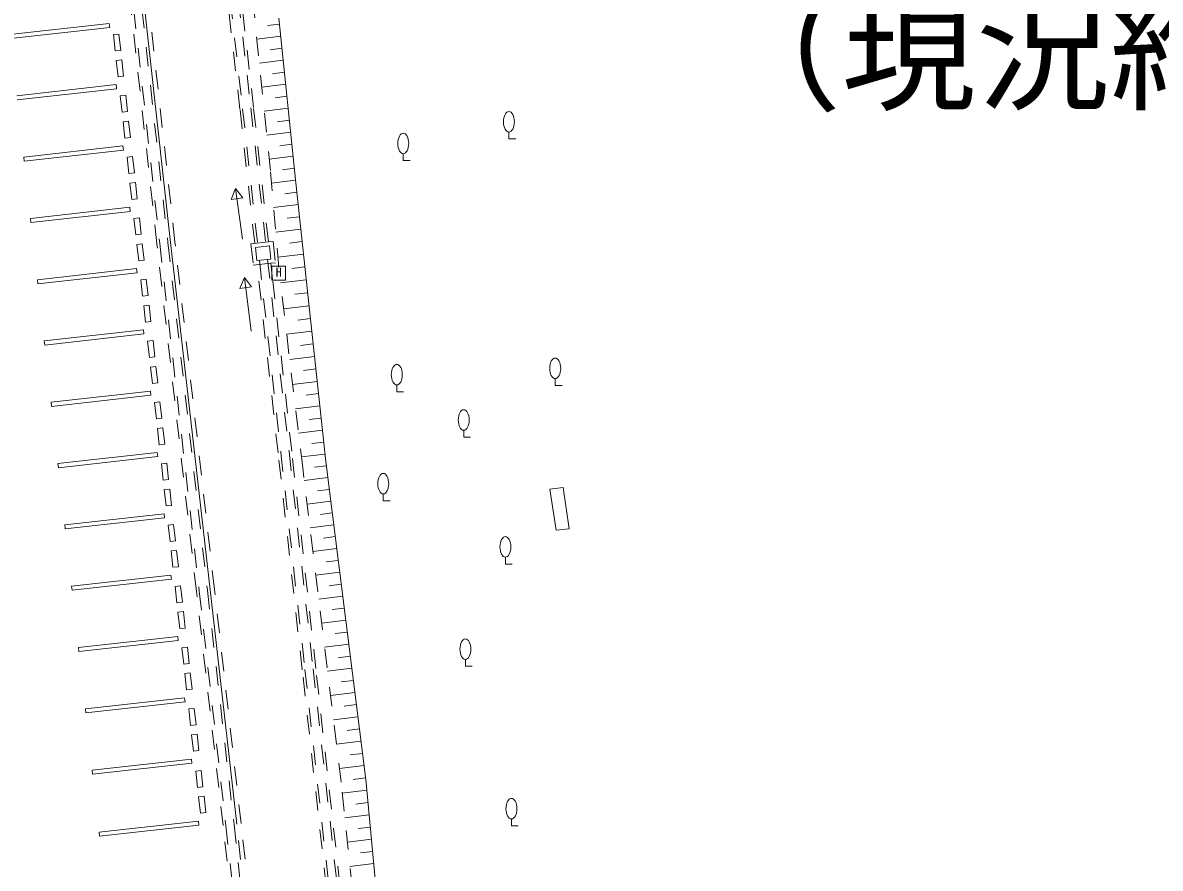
# Model space of a CAD drawing. Units: millimetres, scale not verified. Extents: x -294350 to 464306, y -228900 to 207900.
# Drawn here: x 12818 to 54306, y 11948 to 42787 of the extents above; entities that cross this region are included whole.
import ezdxf
from ezdxf.enums import TextEntityAlignment as Align

# ---------------------------------------------------------------- set-up
doc = ezdxf.new("R2010")
doc.units = ezdxf.units.MM
doc.header["$LTSCALE"] = 700
doc.linetypes.add('USER1', pattern=[2, 1, -1])
doc.layers.add('0-0', color=7, linetype='Continuous')
doc.layers.add('0-5_S-BGD', color=8, linetype='Continuous', lineweight=13)
doc.layers.add('0-8_最終2案', color=1, linetype='Continuous', lineweight=13)
doc.styles.add('ＭＳ ゴシック', font='')
doc.styles.get('ＭＳ ゴシック').set_extended_font_data('MS Gothic')

# ---------------------------------------------------------------- blocks, each defined once
blk = doc.blocks.new('照明灯_6')
at = {"layer": '0-5_S-BGD'}
blk.add_lwpolyline([(55329496600, -88844816200), (55329846600, -88844816200), (55329846600, -88845166200), (55329496600, -88845166200)], close=True, dxfattribs=at)
at = {"layer": '0-5_S-BGD', "style": 'ＭＳ ゴシック'}
blk.add_text('H', height=230900, dxfattribs=at).set_placement((55329592839, -88845148706), align=Align.BOTTOM_LEFT)
blk = doc.blocks.new('独立樹（広葉樹）_30')
at = {"layer": '0-5_S-BGD'}
blk.add_lwpolyline([(55332685800, -88847843700), (55332685800, -88848018700), (55332860800, -88848018700)], dxfattribs=at)
blk.add_ellipse((55332685800, -88847581200), major_axis=(0, 262500), ratio=0.533333, dxfattribs=at)
blk = doc.blocks.new('独立樹（広葉樹）_34')
at = {"layer": '0-5_S-BGD'}
blk.add_lwpolyline([(55336729700, -88847684100), (55336729700, -88847859100), (55336904700, -88847859100)], dxfattribs=at)
blk.add_ellipse((55336729700, -88847421600), major_axis=(0, 262500), ratio=0.533333, dxfattribs=at)
blk = doc.blocks.new('独立樹（広葉樹）_44')
at = {"layer": '0-5_S-BGD'}
blk.add_lwpolyline([(55332849600, -88841942000), (55332849600, -88842117000), (55333024600, -88842117000)], dxfattribs=at)
blk.add_ellipse((55332849600, -88841679500), major_axis=(0, 262500), ratio=0.533333, dxfattribs=at)
blk = doc.blocks.new('独立樹（広葉樹）_45')
at = {"layer": '0-5_S-BGD'}
blk.add_lwpolyline([(55332340000, -88850628300), (55332340000, -88850803300), (55332515000, -88850803300)], dxfattribs=at)
blk.add_ellipse((55332340000, -88850365800), major_axis=(0, 262500), ratio=0.533333, dxfattribs=at)
blk = doc.blocks.new('独立樹（広葉樹）_62')
at = {"layer": '0-5_S-BGD'}
blk.add_lwpolyline([(55335459200, -88852242500), (55335459200, -88852417500), (55335634200, -88852417500)], dxfattribs=at)
blk.add_ellipse((55335459200, -88851980000), major_axis=(0, 262500), ratio=0.533333, dxfattribs=at)
blk = doc.blocks.new('独立樹（広葉樹）_63')
at = {"layer": '0-5_S-BGD'}
blk.add_lwpolyline([(55334437900, -88854853500), (55334437900, -88855028500), (55334612900, -88855028500)], dxfattribs=at)
blk.add_ellipse((55334437900, -88854591000), major_axis=(0, 262500), ratio=0.533333, dxfattribs=at)
blk = doc.blocks.new('独立樹（広葉樹）_77')
at = {"layer": '0-5_S-BGD'}
blk.add_lwpolyline([(55334394500, -88849002200), (55334394500, -88849177200), (55334569500, -88849177200)], dxfattribs=at)
blk.add_ellipse((55334394500, -88848739700), major_axis=(0, 262500), ratio=0.533333, dxfattribs=at)
blk = doc.blocks.new('独立樹（広葉樹）_97')
at = {"layer": '0-5_S-BGD'}
blk.add_lwpolyline([(55335613200, -88858926800), (55335613200, -88859101800), (55335788200, -88859101800)], dxfattribs=at)
blk.add_ellipse((55335613200, -88858664300), major_axis=(0, 262500), ratio=0.533333, dxfattribs=at)
blk = doc.blocks.new('独立樹（広葉樹）_129')
at = {"layer": '0-5_S-BGD'}
blk.add_lwpolyline([(55335547400, -88841389000), (55335547400, -88841564000), (55335722400, -88841564000)], dxfattribs=at)
blk.add_ellipse((55335547400, -88841126500), major_axis=(0, 262500), ratio=0.533333, dxfattribs=at)

msp = doc.modelspace()

# ---------------------------------------------------------------- linework, layer by layer
at = {"layer": '0-5_S-BGD', "linetype": 'USER1'}
for p, q in [((21235.4, 39695.8), (19993.4, 50626.2)), ((20738.5, 39640.1), (19496.6, 50569.8)), ((19595.9, 50581.1), (20837.9, 39651.3)), ((19894, 50614.9), (21136.1, 39684.7)), ((21850.4, 37397.8), (20630.4, 49239.8)), ((17713.1, 34721.2), (16614.1, 44635.7)), ((16713.4, 44646.7), (17812.5, 34732.4)), ((17011.6, 44679.9), (18110.6, 34765.8)), ((18369, 34794.8), (17270, 44708.7)), ((21280.1, 34742.5), (20738.5, 39640.1)), ((20837.9, 39651.3), (21396.1, 34603.5)), ((21136.1, 39684.7), (21694.6, 34633.7)), ((21777.6, 34792.9), (21235.4, 39695.8)), ((22156.8, 33864.8), (21850.4, 37397.8)), ((19153.2, 22042.5), (17713.1, 34721.2)), ((17812.5, 34732.4), (19252.5, 22053.8)), ((18110.6, 34765.8), (19550.6, 22087.7)), ((19809, 22117.1), (18369, 34794.8)), ((21137, 34728), (21226, 33948)), ((21946, 34810), (22035, 34030)), ((21447.7, 34121.2), (22230.9, 27110.4)), ((21746.1, 34151.5), (22529.1, 27143.6)), ((22131.5, 27099.3), (21364.8, 33962.1)), ((21928.4, 33420.5), (21862.3, 34012.5)), ((22628.4, 27154.7), (21934.6, 33364.8)), ((23029.4, 26546.8), (22208.5, 33364.8)), ((23010.5, 19183.4), (22131.5, 27099.3)), ((22230.9, 27110.4), (23109.9, 19194.4)), ((22529.1, 27143.6), (23408.1, 19227.5)), ((23507.5, 19238.6), (22628.4, 27154.7)), ((24431.4, 15083.8), (23029.4, 26546.8)), ((20126.1, 13501.4), (19153.2, 22042.5)), ((19252.5, 22053.8), (20225.5, 13512.5)), ((19550.6, 22087.7), (20523.6, 13545.9)), ((20782, 13574.8), (19809, 22117.1)), ((23888.5, 11269.2), (23010.5, 19183.4)), ((23109.9, 19194.4), (23987.9, 11280.3)), ((23408.1, 19227.5), (24286.1, 11313.6)), ((24385.4, 11324.7), (23507.5, 19238.6)), ((25405.4, 5671.8), (24431.4, 15083.8)), ((20574.1, 9427), (20126.1, 13501.4)), ((20225.5, 13512.5), (20673.5, 9438.2)), ((20523.6, 13545.9), (20971.6, 9471.8)), ((21071, 9483), (20623, 13557)), ((21230, 9500.9), (20782, 13574.8))]:
    msp.add_line(p, q, dxfattribs=at)
at = {"layer": '0-5_S-BGD'}
for p, q in [((17111, 44691), (18210, 34777)), ((12351.9, 42360), (15972.8, 42764.6)), ((15972.8, 42764.6), (15989.5, 42615.5)), ((22185.2, 42735.4), (21748.4, 42681.8)), ((22162.4, 42956.8), (22780.4, 36943.8)), ((12368.6, 42210.9), (15989.5, 42615.5)), ((16124, 42353.8), (16322.8, 42376)), ((16190.6, 41757.5), (16124, 42353.8)), ((16322.8, 42376), (16389.4, 41779.8)), ((22230.5, 42294.1), (21357, 42186.8)), ((16190.6, 41757.5), (16389.4, 41779.8)), ((22275.5, 41856.3), (21838.8, 41802.7)), ((16229.5, 41409.7), (16428.3, 41431.9)), ((16296.1, 40813.4), (16229.5, 41409.7)), ((16428.3, 41431.9), (16494.9, 40835.6)), ((22320.5, 41418.5), (21447.3, 41311.3)), ((16296.1, 40813.4), (16494.9, 40835.6)), ((22365.5, 40980.8), (21928.9, 40927.2)), ((12601.8, 40123.9), (16222.7, 40528.5)), ((12618.4, 39974.8), (16239.3, 40379.4)), ((16222.7, 40528.5), (16239.3, 40379.4)), ((22410.5, 40543.1), (21537.4, 40435.9)), ((16373.9, 40117.7), (16572.6, 40140)), ((16440.5, 39521.5), (16373.9, 40117.7)), ((16572.6, 40140), (16639.3, 39543.7)), ((22455.5, 40105.5), (22019, 40051.9)), ((16440.5, 39521.5), (16639.3, 39543.7)), ((22500.5, 39667.9), (21627.6, 39560.7)), ((16479.4, 39173.6), (16678.1, 39195.8)), ((16546, 38577.3), (16479.4, 39173.6)), ((16678.1, 39195.8), (16744.8, 38599.5)), ((22545.4, 39230.4), (22109, 39176.8)), ((16546, 38577.3), (16744.8, 38599.5)), ((22590.4, 38792.9), (21717.7, 38685.8)), ((12851.6, 37887.8), (16472.5, 38292.4)), ((16472.5, 38292.4), (16489.2, 38143.3)), ((22635.3, 38355.5), (22199.1, 38302)), ((12868.3, 37738.7), (12851.6, 37887.8)), ((12868.3, 37738.7), (16489.2, 38143.3)), ((16623.7, 37881.7), (16822.5, 37903.9)), ((16690.4, 37285.4), (16623.7, 37881.7)), ((16822.5, 37903.9), (16889.1, 37307.6)), ((22680.3, 37918.2), (21807.9, 37811)), ((22725.2, 37480.9), (22288.9, 37427.3)), ((16690.4, 37285.4), (16889.1, 37307.6)), ((16729.2, 36937.5), (16928, 36959.7)), ((16795.9, 36341.2), (16729.2, 36937.5)), ((16928, 36959.7), (16994.6, 36363.5)), ((22770.2, 37043.6), (21890.5, 36935.6)), ((22780.4, 36943.8), (23869.4, 26785.8)), ((20580.6, 36741.8), (20417.1, 36340.9)), ((20834.7, 34889.4), (20580.6, 36741.8)), ((20580.6, 36741.8), (20846.1, 36399.7)), ((22817, 36602.9), (22372.9, 36548.4)), ((16795.9, 36341.2), (16994.6, 36363.5)), ((20846.1, 36399.7), (20417.1, 36340.9)), ((22864.2, 36162.2), (21967.1, 36052.1)), ((13101.5, 35651.7), (16722.4, 36056.3)), ((13118.1, 35502.7), (16739.1, 35907.3)), ((16722.4, 36056.3), (16739.1, 35907.3)), ((22912.4, 35712.8), (22459.3, 35657.2)), ((13118.1, 35502.7), (13101.5, 35651.7)), ((16873.6, 35645.6), (17072.4, 35667.8)), ((16940.2, 35049.3), (16873.6, 35645.6)), ((17072.4, 35667.8), (17139, 35071.5)), ((16940.2, 35049.3), (17139, 35071.5)), ((22960.6, 35263.4), (22045.2, 35151)), ((16979.1, 34701.5), (17177.8, 34723.7)), ((17045.7, 34105.2), (16979.1, 34701.5)), ((17177.8, 34723.7), (17244.5, 34127.4)), ((18210, 34777), (19650, 22099)), ((21813.7, 34645.8), (21303.2, 34594.1)), ((21303.2, 34594.1), (21358.2, 34112.2)), ((21868.7, 34163.9), (21813.7, 34645.8)), ((23009.7, 34804.9), (22547.4, 34748.1)), ((17045.7, 34105.2), (17244.5, 34127.4)), ((21358.2, 34112.2), (21868.7, 34163.9)), ((23058.9, 34346.4), (22124.9, 34231.7)), ((13351.3, 33415.6), (16972.3, 33820.2)), ((13368, 33266.6), (16988.9, 33671.2)), ((16972.3, 33820.2), (16988.9, 33671.2)), ((23109, 33878.5), (22637.3, 33820.6)), ((13368, 33266.6), (13351.3, 33415.6)), ((17123.4, 33409.5), (17322.2, 33431.7)), ((17190.1, 32813.2), (17123.4, 33409.5)), ((17322.2, 33431.7), (17388.8, 32835.4)), ((20900.3, 33496), (20732.2, 33096.9)), ((21146.2, 31537), (20900.3, 33496)), ((20900.3, 33496), (21161.8, 33150.9)), ((23159.2, 33410.7), (22216.9, 33295)), ((17190.1, 32813.2), (17388.8, 32835.4)), ((21161.8, 33150.9), (20732.2, 33096.9)), ((23209.8, 32938.6), (22741.7, 32881.2)), ((17228.9, 32465.4), (17427.7, 32487.6)), ((17295.6, 31869.1), (17228.9, 32465.4)), ((17427.7, 32487.6), (17494.3, 31891.3)), ((23260.4, 32466.6), (22330.4, 32352.4)), ((23310.4, 32000.7), (22848.4, 31944)), ((13601.2, 31179.6), (17222.1, 31584.2)), ((17222.1, 31584.2), (17238.8, 31435.1)), ((17295.6, 31869.1), (17494.3, 31891.3)), ((23360.3, 31534.9), (22442.4, 31422.2)), ((13617.9, 31030.5), (13601.2, 31179.6)), ((13617.9, 31030.5), (17238.8, 31435.1)), ((17373.3, 31173.4), (17572.1, 31195.6)), ((17439.9, 30577.1), (17373.3, 31173.4)), ((17572.1, 31195.6), (17638.7, 30599.3)), ((23409.6, 31075.1), (22953.6, 31019.1)), ((17439.9, 30577.1), (17638.7, 30599.3)), ((23458.9, 30615.3), (22553, 30504)), ((17478.8, 30229.3), (17677.6, 30251.5)), ((17545.4, 29633), (17478.8, 30229.3)), ((17677.6, 30251.5), (17744.2, 29655.2)), ((23507.5, 30161.4), (23057.5, 30106.2)), ((17545.4, 29633), (17744.2, 29655.2)), ((23556.2, 29707.6), (22662.1, 29597.8)), ((13851.1, 28943.5), (17472, 29348.1)), ((13867.7, 28794.4), (17488.6, 29199)), ((17472, 29348.1), (17488.6, 29199)), ((23604.2, 29259.7), (23160.1, 29205.2)), ((13867.7, 28794.4), (13851.1, 28943.5)), ((17623.2, 28937.3), (17821.9, 28959.5)), ((17689.8, 28341), (17623.2, 28937.3)), ((17821.9, 28959.5), (17888.6, 28363.2)), ((23652.2, 28811.8), (22769.8, 28703.5)), ((17689.8, 28341), (17888.6, 28363.2)), ((23699.6, 28369.8), (23261.3, 28315.9)), ((17728.7, 27993.2), (17927.4, 28015.4)), ((17795.3, 27396.9), (17728.7, 27993.2)), ((17927.4, 28015.4), (17994.1, 27419.1)), ((23747, 27927.7), (22876, 27820.8)), ((17795.3, 27396.9), (17994.1, 27419.1)), ((23793.8, 27491.4), (23361.1, 27438.3)), ((14100.9, 26707.4), (17721.8, 27112)), ((17721.8, 27112), (17738.5, 26962.9)), ((23840.6, 27055.1), (22980.9, 26949.5)), ((14117.6, 26558.3), (14100.9, 26707.4)), ((14117.6, 26558.3), (17738.5, 26962.9)), ((17873, 26701.2), (18071.8, 26723.5)), ((17939.7, 26105), (17873, 26701.2)), ((18071.8, 26723.5), (18138.4, 26127.2)), ((23889.7, 26624.8), (23461.2, 26572.2)), ((23869.4, 26785.8), (25331.4, 15179.8)), ((23943.8, 26195.2), (23085.3, 26089.8)), ((17939.7, 26105), (18138.4, 26127.2)), ((17978.5, 25757.1), (18177.3, 25779.3)), ((18045.1, 25160.8), (17978.5, 25757.1)), ((18177.3, 25779.3), (18243.9, 25183)), ((23997.9, 25766.1), (23567.9, 25713.3)), ((32047.4, 25779.8), (32523.4, 25830.8)), ((32269.4, 24278.8), (32047.4, 25779.8)), ((32745.4, 24329.8), (32523.4, 25830.8)), ((24051.9, 25337), (23190.3, 25231.2)), ((18045.1, 25160.8), (18243.9, 25183)), ((24106.2, 24906.4), (23674.6, 24853.4)), ((14350.8, 24471.3), (17971.7, 24875.9)), ((14367.4, 24322.2), (17988.3, 24726.8)), ((17971.7, 24875.9), (17988.3, 24726.8)), ((18122.9, 24465.2), (18321.6, 24487.4)), ((18321.6, 24487.4), (18388.3, 23891.1)), ((14367.4, 24322.2), (14350.8, 24471.3)), ((18189.5, 23868.9), (18122.9, 24465.2)), ((24160.4, 24475.7), (23295.7, 24369.6)), ((32269.4, 24278.8), (32745.4, 24329.8)), ((18189.5, 23868.9), (18388.3, 23891.1)), ((24214.9, 24043.6), (23781.7, 23990.4)), ((18228.4, 23521), (18427.1, 23543.2)), ((18295, 22924.7), (18228.4, 23521)), ((18427.1, 23543.2), (18493.8, 22947)), ((24269.3, 23611.4), (23401.5, 23504.8)), ((18295, 22924.7), (18493.8, 22947)), ((24323.9, 23177.6), (23889.3, 23124.3)), ((14600.6, 22235.2), (18221.6, 22639.8)), ((14617.3, 22086.2), (18238.2, 22490.8)), ((18221.6, 22639.8), (18238.2, 22490.8)), ((24378.6, 22743.9), (23507.6, 22636.9)), ((14617.3, 22086.2), (14600.6, 22235.2)), ((18372.7, 22229.1), (18571.5, 22251.3)), ((18439.4, 21632.8), (18372.7, 22229.1)), ((18571.5, 22251.3), (18638.1, 21655)), ((19650, 22099), (20623, 13557)), ((24433.4, 22308.6), (23997.2, 22255)), ((18439.4, 21632.8), (18638.1, 21655)), ((24488.3, 21873.3), (23614.2, 21765.9)), ((18478.2, 21285), (18677, 21307.2)), ((18544.9, 20688.7), (18478.2, 21285)), ((18677, 21307.2), (18743.6, 20710.9)), ((24543.3, 21436.4), (24105.5, 21382.6)), ((24598.3, 20999.5), (23721.1, 20891.8)), ((14850.5, 19999.1), (18471.4, 20403.7)), ((18471.4, 20403.7), (18488.1, 20254.7)), ((18544.9, 20688.7), (18743.6, 20710.9)), ((24653.6, 20561), (24214.1, 20507.1)), ((14867.1, 19850.1), (14850.5, 19999.1)), ((14867.1, 19850.1), (18488.1, 20254.7)), ((18622.6, 19993), (18821.4, 20015.2)), ((18689.2, 19396.7), (18622.6, 19993)), ((18821.4, 20015.2), (18888, 19418.9)), ((24708.8, 20122.6), (23828.4, 20014.5)), ((24764.2, 19682.5), (24323.2, 19628.4)), ((18689.2, 19396.7), (18888, 19418.9)), ((24819.7, 19242.5), (23936.1, 19134)), ((18728.1, 19048.9), (18926.9, 19071.1)), ((18794.7, 18452.6), (18728.1, 19048.9)), ((18926.9, 19071.1), (18993.5, 18474.8)), ((24875.3, 18800.9), (24432.7, 18746.5)), ((18794.7, 18452.6), (18993.5, 18474.8)), ((24930.9, 18359.3), (24044.1, 18250.4)), ((15100.4, 17763.1), (18721.3, 18167.7)), ((15117, 17614), (18737.9, 18018.6)), ((18721.3, 18167.7), (18737.9, 18018.6)), ((24986.7, 17916), (24542.6, 17861.5)), ((15117, 17614), (15100.4, 17763.1)), ((18872.5, 17756.9), (19071.2, 17779.1)), ((18939.1, 17160.6), (18872.5, 17756.9)), ((19071.2, 17779.1), (19137.8, 17182.8)), ((25042.6, 17472.8), (24152.6, 17363.5)), ((18939.1, 17160.6), (19137.8, 17182.8)), ((25098.6, 17028), (24652.8, 16973.3)), ((18978, 16812.8), (19176.7, 16835)), ((19044.6, 16216.5), (18978, 16812.8)), ((19176.7, 16835), (19243.3, 16238.7)), ((19044.6, 16216.5), (19243.3, 16238.7)), ((25154.6, 16583.2), (24261.5, 16473.5)), ((15350.2, 15527), (18971.1, 15931.6)), ((15366.9, 15377.9), (18987.8, 15782.5)), ((18971.1, 15931.6), (18987.8, 15782.5)), ((25210.9, 16136.8), (24763.5, 16081.8)), ((15366.9, 15377.9), (15350.2, 15527)), ((19125.2, 15494.7), (19324, 15516.9)), ((19191.9, 14898.4), (19125.2, 15494.7)), ((19324, 15516.9), (19390.6, 14920.6)), ((25267.1, 15690.3), (24370.7, 15580.3)), ((25323.6, 15242.3), (24874.5, 15187.2)), ((25331.4, 15179.8), (26218.4, 5836.8)), ((19191.9, 14898.4), (19390.6, 14920.6)), ((19230.7, 14550.6), (19429.5, 14572.8)), ((19297.4, 13954.3), (19230.7, 14550.6)), ((19429.5, 14572.8), (19496.1, 13976.5)), ((25368.2, 14792.8), (24472.9, 14682.9)), ((25410.8, 14343.7), (24965.1, 14289)), ((19297.4, 13954.3), (19496.1, 13976.5)), ((25453.4, 13894.5), (24565.8, 13785.6)), ((15603, 13264.8), (19223.9, 13669.4)), ((15619.6, 13115.7), (19240.6, 13520.3)), ((19223.9, 13669.4), (19240.6, 13520.3)), ((25495.7, 13449.2), (25053.8, 13394.9)), ((15619.6, 13115.7), (15603, 13264.8)), ((25538, 13003.9), (24657.9, 12895.8)), ((25579.9, 12562.3), (25141.7, 12508.5)), ((25621.8, 12120.8), (24749.1, 12013.6))]:
    msp.add_line(p, q, dxfattribs=at)
at = {"layer": '0-5_S-BGD', "linetype": 'USER1'}
for points in [[(21946, 34810), (21777.6, 34792.9), (21137, 34728)], [(22035, 34030), (21862.3, 34012.5), (21226, 33948)]]:
    msp.add_lwpolyline(points, dxfattribs=at)

# ---------------------------------------------------------------- block references
at = {"layer": '0-0', "xscale": 0.001428571, "yscale": 0.001428571}
for name in ['独立樹（広葉樹）_129', '独立樹（広葉樹）_44', '照明灯_6', '独立樹（広葉樹）_30', '独立樹（広葉樹）_34', '独立樹（広葉樹）_77', '独立樹（広葉樹）_45', '独立樹（広葉樹）_62', '独立樹（広葉樹）_63', '独立樹（広葉樹）_97']:
    msp.add_blockref(name, (-79020209.6, 126955030.8), dxfattribs=at)

# ---------------------------------------------------------------- texts
at = {"layer": '0-8_最終2案', "color": 7, "style": 'ＭＳ ゴシック'}
msp.add_text('（現況維持）', height=3592, dxfattribs=at).set_placement((37783, 38906.9), align=Align.BOTTOM_LEFT)

doc.saveas('drawing.dxf')
